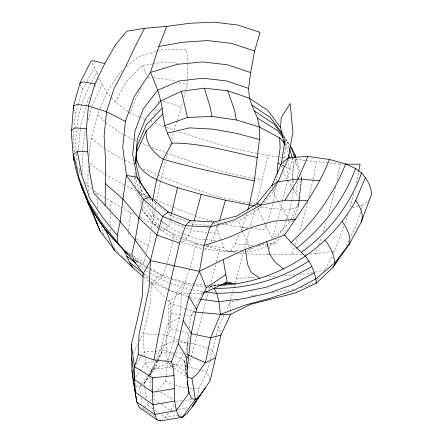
<?xml version="1.0" encoding="UTF-8"?>
<svg xmlns="http://www.w3.org/2000/svg" width="443" height="443" viewBox="0 0 443 443"><rect width="100%" height="100%" fill="white"/><g stroke="black" fill="none" stroke-linecap="round" stroke-linejoin="round"><path stroke-width="0.33" stroke-dasharray="2.21 1.66" d="M187.206 359.107L187.239 343.541L188.823 331.995M134.877 177.925L134.855 181.863L135.973 186.918M134.882 177.272L135.137 171.901M88.124 165.904L87.902 185.6L89.215 194.255M185.883 89.447L187.201 84.098L187.954 64.423L186.586 64.268M301.395 178.817L301.212 183.336L298.565 206.189L291.389 223.433M301.423 178.175L300.891 174.907M181.669 237.105L196.183 243.235L189.975 267.982L181.818 292.164L169.115 300.67L168.13 323.418L161.612 346.049L155.748 360.536M110.44 212.873L109.93 222.275L110.252 225.592M110.584 210.187L111.06 201.454L105.301 198.015M276.565 181.453L276.969 176.048M134.888 175.306L135.098 172.587M166.269 375.371L167.604 363.227L179.753 318.002L181.818 292.164M298.864 199.289L296.422 193.807L297.331 182.378M297.707 177.665L298.3 170.267L294.772 158.478M301.179 180.262L298.565 206.189L290.082 209.473L271.864 208.642L259.554 206.704M301.234 179.587L301.473 176.884L301.201 179.609M288.886 159.319L286.948 179.127L282.939 171.928M298.565 206.189L301.135 180.29M74.225 152.021L73.084 137.695L73.909 129.522M73.981 128.841L75.565 113.17L77.924 105.268M157.686 390.172L165.599 381.44L166.191 376.041M80.443 129.284L78.284 148.233L78.433 150.936M80.521 128.608L81.063 123.874L87.985 100.179L90.793 94.636M283.099 167.266L283.675 162.526M283.758 161.85L285.325 148.981L285.192 146.323M85.062 130.469L82.093 154.651L82.708 174.692M128.254 232.852L128.093 234.197L129.29 234.879M128.586 230.172L130.718 212.723L122.977 208.288M89.109 155.044L91.452 138.089L97.549 114.754L99.869 109.15M189.382 327.92L190.972 316.374L194.87 308.433M186.608 377.652L185.645 371.671L184.737 361.045L185.407 356.333M185.794 353.636L187.239 343.541L189.87 336.835M197.644 396.247L198.763 388.799L206.848 371.937L209.367 361.898M293.709 188.214L290.082 209.473L286.228 220.326M146.561 252.936L148.499 245.843L151.046 231.052M151.512 228.361L154.878 209.583M155 208.913L155.975 203.553M205.796 285.419L186.01 282.911L181.807 284.783C171.507 299.368 170.876 318.235 166.889 335.135C166.668 345.202 164.624 356.355 170.129 365.453L171.823 366.566M272.744 204.013L271.864 208.642L267.367 222.098M273.242 201.371L276.266 185.506M356.344 182.92L358.503 172.211M337.029 180.273L340.296 164.143L343.032 164.148M312.952 179.952L308.804 197.368M313.096 179.277L316.789 161.723L340.296 164.143M139.977 217.408L174.099 233.904L169.16 256.99L166.59 264.859M172.227 206.826L156.589 200.203L161.656 176.685L165.544 161.335M159.829 229.408L162.675 230.98L168.755 226.246L170.034 220.376M170.178 219.728L171.314 214.506M305.299 160.36L292.463 158.832L282.606 200.967M256.281 204.273L268.17 155.432L280.995 157.226M177.372 120.407L182.743 102.156M183.9 97.471L185.717 90.117M282.44 201.631L277.695 219.623M210.043 359.218L216.14 335.921M307.63 202.041L299.396 231.905M166.219 158.672L167.57 153.333C195.645 163.489 224.042 173.385 253.606 178.18M215.586 264.792L210.541 283.83M216.262 262.145L219.473 249.553L236.49 252.51M335.667 186.996L328.507 214.185M250.605 226.257L254.902 209.6M255.594 206.936L255.938 205.607M202.645 313.439L188.452 366.865L200.934 370.309M202.816 312.775L205.934 300.808M206.106 300.144L208.044 292.928M243.993 251.081L235.205 282.939M244.691 248.479L249.913 228.92M350.142 206.986L353.708 193.619M216.322 335.257L218.643 326.635L223.892 315.344M276.975 222.286L272.506 238.196M139.357 266.797L143.925 262.61L145.858 255.517M208.935 289.678L209.65 287.081M230.454 300.149L229.723 302.802L225.642 311.579M230.637 299.49L232.647 292.208M232.83 291.544L235.023 283.603M87.985 119.959L91.275 108.142M169.896 145.37L170.671 142.712M171.64 139.395L173.966 131.433M239.896 253.097L243.296 253.689L267.655 254.675L268.624 251.38M269.399 248.744L271.731 240.831M78.123 104.609L82.653 89.458L86.568 82.143M323.213 231.938L326.746 220.105M177.167 121.055L174.359 130.104L164.741 126.803M240.804 230.781L242.432 227.076L246.474 214.141M247.283 211.555L247.681 210.259M192.029 227.148L189.925 233.721L184.028 241.319L180.882 241.357M192.24 226.495L193.918 221.234M344.05 226.257L333.463 253.546M344.87 223.693L347.943 214.085M269.687 254.675L292.059 254.675L294.362 247.521M295.204 244.918L297.508 237.764M166.374 265.518L163.162 275.358L155.338 283.16L152.076 284.09L148.97 281.443M267.157 222.74L264.803 229.79L251.242 228.145M151.955 120.225L151.273 122.179L152.558 122.622M153.76 115.008L156.019 108.491M158.057 102.626L158.959 100.018M310.006 253.972L315.527 253.75L317.565 247.98M318.694 244.769L321.408 237.071M286.006 220.968L283.06 229.269L277.999 236.39M360.58 212.025L355.297 226.96L350.391 237.526M361.494 209.428L363.105 204.887L369.252 200.258M217.79 225.603L212.507 239.453L211.034 241.723M218.028 224.972L218.992 222.458M149.241 375.991L156.628 365.17L158.112 361.322M158.361 360.68L170.19 328.761L170.655 303.283L169.115 300.67M138.809 116.847L130.087 113.109L138.21 92.808L142.015 86.396M149.889 375.027L155.493 361.167M100.124 108.529L106.824 92.338L120.214 72.015L122.8 69.861M204.212 249.132L226.877 251.862L230.343 251.602L235.111 243.755L239.447 233.871M293.089 180.024L292.319 169.791L295.896 161.689L295.437 158.428M276.46 185.202L273.392 192.135L263.38 203.575M274.721 237.454L289.661 222.242L290.497 220.381M290.774 219.756L298.853 201.753M346.348 246.23L348.946 240.638M91.934 106.209L102.111 84.469L99.215 78.018L94.536 87.249M133.432 353.259L137.911 344.1M139.401 341.044L142.984 333.712L149.9 307.254L151.644 282.59L157.979 276.521L162.382 275.33L170.256 277.855M196.066 305.991L202.8 292.701M325.428 269.433L332.228 255.988M157.226 360.951L149.634 375.658L144.191 383.394L143.122 384.219M157.542 360.336L161.335 352.982L161.612 346.049L173.734 341.265L190.612 343.452M91.336 82.824C79.629 103.402 74.562 127.844 76.08 151.401M91.662 82.21L96.829 72.43L91.635 62.219M127.911 111.481L115.385 102.134L126.321 81.551L142.347 65.603L152.481 63.903M86.894 81.534L94.392 67.508M183.286 353.586L178.186 363.083L173.7 366.627L152.132 369.512L148.477 368.537L145.847 362.839L144.224 352.052L142.984 333.712L166.889 335.135L179.603 340.385M144.795 387.442L144.191 383.394L147.89 376.838M148.222 376.24L156.628 361.333M156.966 360.735L161.335 352.982L182.926 352.993M161.424 404.326L170.433 410.545L174.271 404.138M209.196 244.569L206.986 247.975L204.616 248.54M153.544 396.413L156.18 392.443M136.173 364.146L141.156 356.659M141.538 356.083L144.224 352.052L166.241 350.38L174.592 355.197M144.191 383.394L148.854 376.561M202.816 292.69L202.058 293.781L190.385 293.454M257.887 245.516L273.331 242.969L276.055 239.131M135.536 377.198L145.847 362.839L158.062 361.294M141.367 384.363L139.373 387.11L140.686 395.117M141.766 383.81L148.145 375.011M148.543 374.462L152.132 369.512L156.628 365.17M148.571 403.39L147.419 404.968L144.894 406.907M150.111 401.28L152.414 398.113M168.44 413.186L165.245 417.422L162.216 419.709M194.903 311.246L190.972 316.374L185.65 315.582M150.05 375.116L155.067 368.626L167.604 363.227L172.31 364.046M315.333 282.219L318.733 277.982M261.104 206.178L258.374 209.295L238.594 220.83L216.14 225.963L220.891 240.289M267.517 246.186L274.588 243.722L280.114 237.736M282.883 234.746L285.646 231.755M126.936 66.411L138.831 56.494L156.268 51.382M140.979 385.875L139.373 387.11L135.641 386.13M144.39 407.294L142.879 408.452L139.85 407.654M179.753 318.002L168.13 323.418L170.19 328.761L190.75 333.618M248.019 249.52L250.744 249.215L265.861 242.498M266.874 246.413L253.385 251.12L245.25 251.292M300.952 287.784L313.19 283.708M238.312 300.132L229.723 302.802L230.548 313.644M250.865 296.234L253.512 295.415M156.916 51.189L162.083 49.677L186.509 49.328L187.76 62.363M352.451 207.634L363.105 204.887M209.844 286.466L221.157 283.636M312.525 272.606L306.556 273.813L299.695 274.45M315.178 272.063L325.118 270.047M209.866 286.721L219.241 285.104M178.795 415.119L165.245 417.422L160.787 414.31M179.476 415.008L182.859 414.432M153.156 63.786L164.641 61.854L177.671 63.288M170.433 410.545L175.195 409.753M178.59 409.194L187.428 407.732M254.182 295.315L256.192 295.01M272.29 292.607L293.715 289.451M219.263 284.771L211.245 285.929L217.474 285.519M315.527 253.75L331.962 251.48M332.643 251.386L334.698 251.098M164.165 360.524L167.559 360.093M241.878 250.201L226.877 251.862L223.876 247.571L221.107 240.931M182.178 400.566L176.015 401.231L174.243 400.156M185.6 400.201L191.764 399.542M294.894 274.893L282.562 275.978M264.992 276.953L277.157 276.277M236.49 278.309L256.187 277.401M292.059 254.675L302.414 254.271M305.172 254.16L306.556 254.105M230.343 251.602L237.797 251.447M267.655 254.675L269.012 254.675M189.698 293.438L176.657 293.072L151.644 282.59L150.232 281.117M187.97 222.353L193.059 224.296L210.032 225.52M188.757 388.09L182.09 387.614L173.844 384.53M189.421 388.14L198.763 388.799M206.881 232.32L195.23 231.401L186.198 228.023M209.622 232.542L218.532 233.245M204.804 239.525L197.329 238.877L183.839 233.948M205.48 239.585L215.669 240.46M235.111 243.755L252.527 245.367M195.208 311.977L193.84 311.85L186.758 309.231M203.104 245.527L199.754 245.195L181.874 238.91M206.455 245.859L223.876 247.571M147.547 77.065L150.913 77.42M153.605 77.702L165.726 78.97L175.793 81.374M305.975 160.438L316.789 161.723M242.432 227.076L247.853 227.735M206.482 285.508L209.893 285.94M191.287 343.535L194.665 343.973L212.396 349.848L215.27 357.961M199.954 299.186L193.879 298.399L190.623 297.358M192.168 285.292L189.438 284.921L170.411 279.007M192.855 285.386L205.137 287.064M208.553 287.535L211.283 287.906M192.816 290.104L203.077 291.533M281.665 157.32L286.388 157.979M289.091 158.361L292.463 158.832M171.02 313.411L182.992 315.189M142.297 208.603L142.884 210.58L146.14 215.204L153.101 216.278L161.795 221.816M254.769 205.945L256.137 206.161M172.986 364.163L185.761 366.394M247.216 228.45L223.676 224.114M248.805 202.911C217.308 198.121 187.251 187.051 157.869 175.101M249.481 203.032L254.919 204.024M254.282 178.307L262.4 179.825M256.846 153.278C229.756 148.555 203.603 139.811 177.565 131.167M257.516 153.405L268.17 155.432M135.719 261.83L140.913 263.214L146.279 266.243M178.479 82.016L187.201 84.098M211.843 220.935L201.986 218.283L172.853 207.091M215.785 221.993L220.387 223.233M196.183 243.235L203.503 245.217M206.167 245.943L219.473 249.553M201.593 370.486L206.848 371.937L209.871 380.21M163.484 101.381L181.591 106.835M190.822 289.6L168.556 282.734L146.744 271.166L145.082 269.931M169.758 278.802L165.82 277.578L149.418 269.006M170.915 278.066L186.01 282.911M188.015 296.522L170.428 290.896L169.259 290.165M180.91 241.789L202.839 248.966M170.129 365.453L171.319 365.846M171.917 366.04L173.7 366.627M155.122 123.503L164.098 126.582M181.237 238.688L176.763 237.116L160.51 226.096M183.197 233.716L174.841 230.665L162.11 221.461M186.11 308.993L170.655 303.283L167.316 299.839M183.618 227.06L173.296 223.206L169.453 220.321M165.599 381.44L173.207 384.291M148.388 146.029L139.589 142.253M152.226 147.491L165.654 152.602M151.766 199.627L153.3 201.897L171.43 216.034L187.334 222.109M180.24 340.65L187.239 343.541L187.35 358.703M143.349 169.038L157.237 174.835M174.099 233.904L181.037 236.839M139.434 117.113L144.418 119.245M145.044 119.51L148.161 120.845M186.093 354.112L187.959 354.948M281.687 164.934L292.319 169.791M136.162 190.85L124.716 184.958M139.257 192.268L148.543 196.52M154.109 199.068L156.589 200.203M124.084 135.01L133.387 139.357M134.007 139.645L136.488 140.802M133.421 164.464L118.109 156.888L106.054 149.418M137.707 166.585L138.93 167.194M130.718 212.723L134.423 214.6M145.775 267.101L143.953 266.149L134.644 259.111M146.378 267.417L148.809 268.685M141.068 194.25L146.555 197.124M148.992 198.403L152.647 200.319L152.818 206.305M124.118 184.642L113.929 179.282L105.251 174.077M146.877 266.581L149.258 267.926M149.856 268.264L162.382 275.33M136.494 238.993L148.499 245.843M111.06 201.454L122.379 207.944M175.19 355.541L184.737 361.045L186.581 374.612M94.088 190.723L96.663 192.86L104.725 197.672M273.331 242.969L274.588 243.722M104.67 173.728L98.307 169.907L88.705 162.254M159.27 229.131L179.62 241.369M160.643 391.955L173.65 399.802M105.478 149.064L102.034 146.926L91.452 138.089M150.548 278.492L168.672 289.8M162.376 222.187L168.755 226.246M172.643 363.354L185.645 371.671L186.492 373.565M125.463 250.616L131.228 254.365M133.537 255.866L143.925 262.61M211.145 286.405L214.013 288.277M174.082 368.055L187.627 376.976M123.464 134.722L107.621 124.228L105.107 121.858M159.951 225.72L156.589 223.438L142.984 206.084M154.103 399.281L159.175 402.776M154.574 416.586L142.879 408.452L142.657 407.117M152.99 408.861L147.419 404.968L147.015 402.272M155.216 410.417L158.561 412.754M161.557 221.057L155.471 216.66L143.842 200.884M138.454 264.997L144.534 269.521M128.453 111.891L130.087 113.109M144.041 273.624L148.848 277.346M126.493 251.585L131.3 255.461M133.969 257.616L140.913 263.214M121.349 255.55L127.739 260.794M92.028 189.017L87.902 185.6L85.178 181.957M143.798 277.036L148.455 281.006M111.475 238.212L112.971 239.541M129.677 254.974L131.676 256.79M135.176 259.975L137.673 262.245L134.617 259.437M128.503 253.817L131.56 256.63M97.549 114.754L104.603 121.388M152.076 284.09L165.411 297.868M143.178 273.763L148.355 279.156M146.14 215.204L158.223 228.278M285.203 143.942L288.891 147.968M115.385 102.134L106.824 92.338L102.111 84.469M158.688 228.782L142.884 210.58L142.297 207.518M113.995 247.548L117.478 251.718M117.91 252.239L118.785 253.28M284.212 138.908L289.456 145.326M137.856 190.208L139.866 192.733M190.125 220.57L193.059 224.296M168.179 211.909L171.43 216.034M283.42 136.289L289.788 145.127M146.849 198.126L141.389 190.374L139.213 182.422M147.237 198.68L151.528 204.766M287.657 180.201L291.904 186.641L293.842 163.567L292.319 158.262M151.462 199.095L153.3 201.897M292.596 187.743L296.422 193.807M214.395 223.139L215.093 224.269M249.542 247L242.814 232.126M249.841 247.554L250.744 249.215M82.653 89.458L80.543 85.372L80.371 84.264M77.171 167.005L80.798 174.841M265.645 225.194L272.196 238.223M265.086 224.036L261.73 217.092L257.909 207.474M288.21 219.185C283.819 209.162 276.338 200.535 272.954 190.119M288.504 219.794L289.661 222.242M73.643 109.011L75.565 113.17M142.347 65.603L146.998 75.858M96.829 72.43L97.886 74.911M72.597 136.499L73.084 137.695M242.57 231.512L238.594 220.83M282.313 131.981L283.282 134.489M101.203 225.664L104.221 235.421M137.618 192.794L141.129 204.649M296.051 158.456L300.116 172.277M135.276 176.619L140.088 193.026M289.279 147.646L287.568 141.682L283.526 135.115L284.888 140.32M218.643 326.635L220.769 334.487M285.574 142.923L288.471 153.987M257.289 205.037L257.754 206.864M284.738 146.306L285.325 148.981M271.93 185.407L272.367 187.422M141.123 397.781L142.22 404.453M281.676 165.555L282.396 170.046M90.023 199.588L90.527 202.916M144.9 388.118L146.611 399.575M184.737 361.045L186.653 376.018M149.8 377.021L151.489 390.626M140.913 185.783L141.417 194.986M110.573 228.915L110.96 232.896M293.139 180.705L293.449 184.803M76.268 154.114L77.121 166.33M96.663 192.86L96.746 194.217M96.984 198.287L97.587 208.465M97.787 211.859L97.947 214.573M79.408 168.506L79.629 172.56M141.461 198.303L141.649 203.088M152.913 209.628L153.101 216.278"/><path stroke-width="0.66" d="M248.617 88.423L226.428 80.903L202.706 78.234L179.083 80.958L157.741 90.289L143.25 108.895L134.971 131.128L132.69 154.496L137.07 177.206L149.994 196.853L168.179 211.909L190.125 220.57L213.692 222.009L236.623 216.084L256.979 203.824L271.93 185.407L281.366 163.628L288.509 157.575L307.868 156.473L329.382 159.463L345.584 163.954L355.579 168.495L361.51 172.92L365.431 177.521L368.443 182.588L370.713 188.175L371.622 194.084L361.111 222.419L349.582 243.694L332.92 267.406L316.418 283.138L295.503 292.939L250.644 304.319L230.604 314.32L220.946 335.146L210.104 380.847L192.19 406.945L186.929 413.74L182.372 417.217L160.698 420.85L157.077 419.892L139.246 407.494L136.737 401.951L135.325 392.276L134.661 379.762L134.55 366.826L138.377 354.439L138.964 334.83L149.108 287.634L150.476 260.501L135.137 240.001L120.175 221.561L105.174 205.463L105.534 160.372L104.116 135.94L106.519 111.774L113.962 88.722L125.419 67.198L135.425 45.934L144.529 28.291L166.734 26.364L190.152 23.246L214.063 22.15L237.725 25.052L260.152 32.383L254.609 51L250.627 72.569L248.617 88.423L249.442 98.219L251.884 105.069L257.499 118.115L259.305 126.936L259.426 139.451L254.376 180.899L249.298 205.087L247.886 209.611M168.179 211.909L162.664 216.461L156.839 234.995L150.476 260.501L143.178 273.763L142.181 297.142L136.981 321.12L131.289 344.549L134.55 366.826L152.58 377.779C153.223 391.739 150.686 406.956 157.077 419.892M105.174 205.463L93.462 192.611L89.968 173.794L87.753 151.794L77.342 151.467L73.549 154.424L73.477 158.145C78.112 182.843 88.19 206.194 103.064 226.451C115.689 242.886 131.842 256.347 143.178 273.763M144.529 28.291L126.676 31.298L115.462 44.876L104.758 63.582L94.054 60.907L91.158 60.968L80.111 82.608L73.532 105.883L71.378 133.509L73.477 158.145L74.59 161.08M284.445 144.966L280.607 127.59L281.211 117.694L290.165 103.429L292.901 131.898L288.509 157.575L278.032 181.685L260.584 205.175L234.945 219.595L210.187 227.01L185.512 225.67L162.664 216.461L143.477 199.295L126.405 175.389L122.761 147.214L125.402 121.365L134.19 96.663L150.459 72.414L158.893 46.388L166.734 26.364M135.791 163.052L136.588 152.159L146.196 130.79L162.808 113.984C161.689 99.398 156.279 85.682 150.459 72.414L177.35 64.307L202.778 61.948L227.469 64.778L250.627 72.569M277.124 174.027L277.933 163.218L280.137 148.023L279.666 137.906L259.305 126.936L236.291 119.97L211.992 116.431L187.489 117.439L164.807 125.629L167.343 133.155L172.017 143.083L163.257 159.253L156.562 179.83L152.774 199.655M135.779 163.705L137.153 145.874L146.268 124.871L162.083 108.158M87.753 151.794L86.407 128.902L88.434 105.971L94.863 83.976L104.758 63.582M289.019 157.957L289.152 156.589L288.637 154.635M205.22 387.996L199.854 395.754L195.341 399.536L191.714 398.578L189.072 392.924L187.527 382.818L187.184 369.257L191.31 333.18L196.476 309.197L206.239 287.767L225.775 274.726L223.239 259.554L245.394 249.359L284.627 235.05C300.863 210.691 318.866 187.029 329.382 159.463M281.366 163.628L284.893 140.337L284.993 142.33M316.418 283.138C315.665 275.308 312.752 267.793 308.954 260.96C280.84 279.206 247.582 289.124 214.013 288.277L216.76 293.438L218.864 301.644L220.481 314.342L210.658 337.743L205.391 362.762L197.146 374.169L191.952 378.35L195.341 399.536L182.372 417.217L178.75 416.265C170.666 399.304 177.361 379.452 171.48 361.793L153.959 359.976L158.057 337.068L163.135 313.162L179.553 243.174L185.512 225.67L190.125 220.57M171.48 361.793L178.28 343.563L183.142 320.577L188.862 296.461L199.372 271.36L204.035 245.472L210.187 227.01L213.692 222.009M358.636 171.541L360.12 164.176L345.767 164.154M122.75 248.567L119.333 245.394L117.622 242.603L117.295 235.394L120.175 221.561L122.927 199.068L126.405 175.389L137.07 177.206L139.994 182.079M171.602 213.205L177.449 187.682C161.374 181.469 133.841 174.741 136.588 152.159M361.111 222.419C364.362 214.755 359.96 206.77 355.74 200.441L365.431 177.521M254.088 205.84L225.432 200.175L201.238 194.416L194.128 220.575M219.368 221.146L225.432 200.175M361.51 172.92C350.258 204.899 328.545 232.37 301.367 252.41L291.079 242.493L284.627 235.05M307.868 156.473L298.117 179.011L284.987 200.208L260.584 205.175L256.979 203.824M355.579 168.495C343.956 200.009 322.853 227.397 296.638 248.207M345.584 163.954C333.956 193.984 314.652 220.686 291.079 242.493M196.88 399.525L192.19 406.945L199.854 395.754M219.545 285.364C275.529 282.883 328.933 249.758 355.74 200.441M332.92 267.406L336.248 262.295M336.985 261.16L338.463 258.884M195.889 312.044L220.481 314.342L245.832 304.9L270.125 298.239L293.764 290.42L315.892 278.891L334.692 262.909L349.582 243.694C350.956 235.587 346.686 227.94 342.146 221.555M271.93 185.407L278.032 181.685L298.117 179.011L319.946 180.75M311.872 266.559L289.75 278.741L266.088 287.263L241.585 292.219L216.76 293.438L205.126 291.815M314.209 272.844L291.959 284.866L268.176 293.211L243.689 298.698L218.864 301.644L200.629 299.274M71.489 130.026L75.609 127.844L86.407 128.902M150.476 260.501L199.372 271.36L223.239 259.554M215.27 357.961L205.391 362.762L188.58 355.225M280.607 127.59L267.827 110.44L249.442 98.219L227.713 90.771L204.422 88.223L181.337 91.241L160.809 100.993L145.902 118.026L137.369 139.085L135.436 161.512L140.486 182.505M203.315 293.2L227.148 282.141L235.416 284.196M204.035 245.472L227.874 237.791L250.993 227.497L274.012 221.162L295.376 219.396M220.946 335.146L210.658 337.743L191.415 333.756M225.149 282.64L227.148 282.141L225.775 274.726M167.343 133.155L189.36 127.872L213.077 129.157L236.684 133.404L259.426 139.451M158.893 46.388L183.169 42.229L207.667 40.579L231.811 43.425L254.609 51M220.581 284.871L231.301 283.027L224.612 283.996M174.78 401.037L153.106 404.769L135.325 392.276L131.959 370.486L131.289 344.549M174.376 388.583L152.536 392.205L134.661 379.762L131.643 356.925M221.937 284.384L223.278 284.19M152.58 377.779L174.071 375.598M220.481 314.342L230.604 314.32M284.987 200.208L307.658 200.613M172.017 143.083C201.094 142.928 229.23 151.528 257.438 157.542M94.863 83.976L83.81 81.922L80.111 82.608L80.283 83.716M254.376 180.899C223.925 174.044 193.231 168.041 163.257 159.253C153.361 153.106 145.166 143.023 146.196 130.79M191.952 378.35L188.186 377.353L187.057 374.828M177.449 187.682L201.238 194.416M138.377 354.439L153.959 359.976M179.553 243.174L156.839 234.995L138.975 218.056L122.927 199.068L105.5 183.751M277.933 163.218L281.061 164.646M125.402 121.365L106.519 111.774L88.434 105.971L77.542 104.448L73.532 105.883L73.643 109.011M257.499 118.115L277.224 130.353L283.343 137.839M259.875 278.387L251.109 272.235L247.565 264.316L245.394 249.359M254.814 111.243L273.879 123.879L283.005 135.746M251.884 105.069L270.435 117.583L281.892 132.922M159.585 420.075L160.698 420.85M117.971 243.65L121.681 247.703L124.245 251.253L126.848 256.353L135.691 262.937M124.245 251.253L128.077 254.149M126.848 256.353L129.627 262.45L142.441 272.379M283.437 269.062L274.522 261.475L269.837 254.31L266.703 241.324M80.67 184.188L87.747 202.429L100.146 230.997L114.859 250.699L132.939 267.782L143.283 276.598M301.367 252.41L305.46 256.347L308.954 260.96M279.666 137.906L284.279 142.934M81.18 186.182L91.286 208.797L104.969 229.441L117.041 242.631M290.331 146.395L291.638 147.995L294.888 154.507L295.858 157.797M117.295 235.394L102.394 217.136L89.497 197.744L81.733 175.007L77.342 151.467M117.622 242.603L101.929 223.161L88.622 202.025L79.208 178.656L73.549 154.424M325.223 240.361C330.312 246.845 333.928 254.642 334.692 262.909M140.641 183.158L142.175 185.429M143.327 187.134L150.614 197.921M150.731 197.971L149.994 196.853L143.477 199.295L138.975 218.056L135.137 240.001L131.826 253.872L134.417 261.553M183.142 320.577L191.31 333.18M129.627 262.45L132.939 267.782M178.28 343.563L186.453 356.798L187.184 369.257M188.862 296.461L196.476 309.197M87.747 202.429L89.425 205.375M104.969 229.441C109.072 236.152 110.8 243.971 114.859 250.699M91.286 208.797L93.257 213.077L97.416 224.717M199.372 271.36L206.239 287.767M95.666 219.634L100.146 230.997M227.713 90.771L234.668 110.623L236.291 119.97M291.638 147.995L294.385 157.165M204.422 88.223L210.303 107.638L211.992 116.431M289.661 148.975L292.131 157.597M181.337 91.241L187.489 117.439M164.807 125.629L162.808 113.984M187.145 380.969L187.356 382.298M187.572 383.627L187.893 385.62M188.109 386.949L189.072 392.924L176.198 410.711L154.546 414.377L136.737 401.951L133.155 380.515L131.959 370.486M294.888 154.507L295.348 157.774"/></g></svg>
